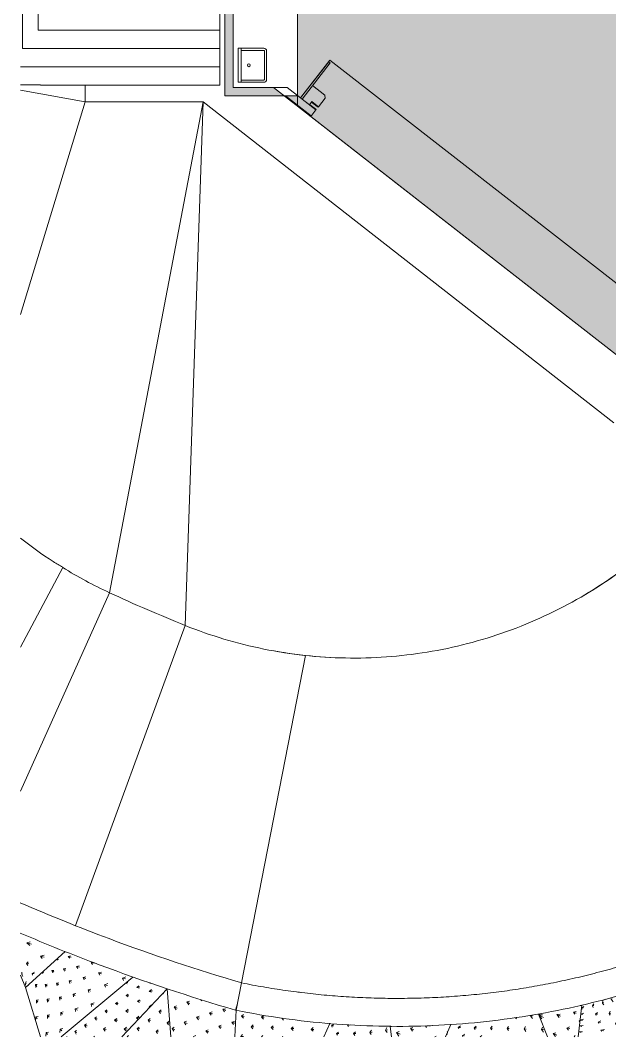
# Model space of a CAD drawing. Header units: millimetres. Extents: x -57519 to 497916, y -349472 to 446842.
# Drawn here: x 363393 to 373935, y -13421 to 4756 of the extents above; entities that cross this region are included whole.
import ezdxf

# ---------------------------------------------------------------- set-up
doc = ezdxf.new("R2010")
doc.units = ezdxf.units.MM
for name, color, linetype, lineweight in [('A-DETL-GENF', 92, 'Continuous', 5), ('A-DETL-THIN', 151, 'Continuous', 9), ('A-DOOR', 31, 'Continuous', 5), ('A-FLOR', 192, 'Continuous', 5), ('A-FLOR-PATT', 8, 'Continuous', 5), ('A-WALL', 113, 'Continuous', 20), ('A-WALL-PATT', 111, 'Continuous', 20), ('P-SANR-FIXT', 6, 'Continuous', 5), ('S-STRS', 31, 'Continuous', 5)]:
    doc.layers.add(name, color=color, linetype=linetype, lineweight=lineweight)

# ---------------------------------------------------------------- blocks, each defined once
blk = doc.blocks.new('S_S_ Roller Shutter _7000mm rw_ - 7000mm RW-16026281-G_F SINGLE OCCUPANCY DIAGRAM')
at = {"layer": 'A-DOOR', "color": 191}
for p, q in [((-3850, -930), (-3850, -75)), ((-3815, -75), (-3850, -75)), ((-3850, -75), (-3850, -895)), ((-3793, -75), (-3815, -75)), ((-3815, -895), (-3815, -75)), ((-3650, -75), (-3790, -75)), ((-3650, -145), (-3650, -75)), ((-3650, -75), (-3650, -83)), ((-3500, -75), (-3650, -75)), ((-3650, -83), (-3600, -83)), ((-3650, -135), (-3650, -145)), ((-3600, -135), (-3650, -135)), ((-3500, -145), (-3650, -145)), ((-3650, -145), (-3500, -145)), ((-3600, -83), (-3600, -80)), ((-3600, -80), (-3550, -80)), ((-3600, -138), (-3600, -135)), ((-3550, -138), (-3600, -138)), ((-3550, -80), (-3550, -83)), ((-3550, -83), (-3500, -83)), ((-3500, -135), (-3550, -135)), ((-3550, -135), (-3550, -138)), ((-3500, -83), (-3500, -75)), ((-3500, -145), (-3500, -135)), ((-3500, -340), (-3500, -145)), ((3650, -75), (3500, -75)), ((3500, -75), (3500, -83)), ((3500, -83), (3550, -83)), ((3550, -135), (3500, -135)), ((3500, -135), (3500, -145)), ((3650, -145), (3500, -145)), ((3500, -145), (3500, -340)), ((3500, -145), (3650, -145)), ((3550, -83), (3550, -80)), ((3550, -80), (3600, -80)), ((3550, -138), (3550, -135)), ((3600, -138), (3550, -138)), ((3600, -80), (3600, -83)), ((3600, -83), (3650, -83)), ((3650, -135), (3600, -135)), ((3600, -135), (3600, -138)), ((3815, -75), (3650, -75)), ((3650, -75), (3650, -145)), ((3650, -83), (3650, -75)), ((3650, -145), (3650, -135)), ((3850, -75), (3815, -75)), ((3815, -75), (3815, -895)), ((3850, -930), (3850, -75)), ((3850, -895), (3850, -75)), ((-3540, -380), (-3500, -340)), ((3500, -340), (3540, -380)), ((-3815, -380), (-3540, -380)), ((3540, -380), (3815, -380)), ((-3850, -895), (-3815, -895)), ((3815, -895), (3850, -895)), ((-3850, -930), (3850, -930))]:
    blk.add_line(p, q, dxfattribs=at)
blk = doc.blocks.new('Service_Sink_3933 - _DLN__Service Sink-4599354-G_F SINGLE OCCUPANCY DIAGRAM')
at = {"layer": 'P-SANR-FIXT', "color": 253}
for p, q in [((305, 0), (-305, 0)), ((-305, 0), (-305, -457)), ((305, -51), (-305, -51)), ((-267, -51), (-267, -457)), ((267, -457), (267, -51)), ((305, -457), (305, 0)), ((-254, -470), (254, -470)), ((-254, -508), (254, -508))]:
    blk.add_line(p, q, dxfattribs=at)
blk.add_circle((0, -191), 25.4, dxfattribs=at)
for centre, radius, start, end in [((-254, -457), 50.8, 180, 270), ((-254, -457), 12.7, 180, 270), ((254, -457), 12.7, 270, 0), ((254, -457), 50.8, 270, 360)]:
    blk.add_arc(centre, radius, start, end, dxfattribs=at)
blk = doc.blocks.new('Walls 14 - Walls 14-12001845-G_F SINGLE OCCUPANCY DIAGRAM')
at = {"layer": 'A-WALL', "lineweight": 18}
blk.add_line((48974, -10070), (49267, -10476), dxfattribs=at)
at = {"layer": 'A-WALL', "lineweight": 5}
blk.add_line((37843, -12949), (37941, -12459), dxfattribs=at)
at = {"layer": 'A-WALL', "lineweight": 18}
for points, knots in [([(48974, -10070), (48726, -10250), (48313, -10528), (47721, -10882), (47385, -11065), (47215, -11153)], [0, 0, 0, 0, 0.444444, 0.722222, 1, 1, 1, 1]), ([(49267, -10476), (49070, -10618), (48708, -10865), (48336, -11096), (48169, -11196)], [-1, -1, -1, -1, -0.4444444, -0.000002, -0.000002, -0.000002, -0.000002])]:
    blk.add_open_spline(points, degree=3, knots=knots, dxfattribs=at)
at = {"layer": 'A-WALL', "lineweight": 5}
for points, knots in [([(37843, -12949), (38403, -13062), (39536, -13222), (41253, -13260), (42962, -13098), (44710, -12721), (46466, -12106), (47616, -11523), (48169, -11196)], [0, 0, 0, 0, 0.16, 0.32, 0.48, 0.64, 0.82, 1, 1, 1, 1]), ([(47215, -11153), (47258, -11165), (47345, -11189), (47497, -11230), (47605, -11260), (47670, -11278)], [0, 0, 0, 0, 0.285714, 0.571429, 1, 1, 1, 1]), ([(48169, -11196), (48097, -11207), (47979, -11227), (47813, -11254), (47718, -11270), (47670, -11278)], [-1, -1, -1, -1, -0.571429, -0.285714, 0, 0, 0, 0])]:
    blk.add_open_spline(points, degree=3, knots=knots, dxfattribs=at)
blk.add_open_spline([(37941, -12459), (38071, -12485), (38332, -12534), (38725, -12596), (39119, -12647), (39515, -12686), (39912, -12715), (40310, -12732), (40707, -12738), (41105, -12733), (41503, -12717), (41899, -12689), (42295, -12650), (42690, -12601), (43083, -12539), (43474, -12467), (43863, -12384), (44250, -12290), (44634, -12185), (45014, -12070), (45392, -11943), (45765, -11806), (46135, -11659), (46500, -11501), (46860, -11333), (47097, -11214), (47215, -11153)], degree=3, dxfattribs=at)
blk = doc.blocks.new('Walls 15 - Walls 15-12002073-G_F SINGLE OCCUPANCY DIAGRAM')
at = {"layer": 'A-WALL', "lineweight": 5}
blk.add_line((37867, -12826), (37832, -12946), dxfattribs=at)
for points, knots in [([(33982, -11025), (34506, -11252), (35809, -11780), (37144, -12225), (37944, -12460)], [0.1614581, 0.1614581, 0.1614581, 0.1614581, 0.5, 0.994257, 0.994257, 0.994257, 0.994257]), ([(33982, -11569), (34449, -11768), (35715, -12275), (37010, -12706), (37832, -12946)], [0.2036132, 0.2036132, 0.2036132, 0.2036132, 0.5, 1, 1, 1, 1])]:
    blk.add_open_spline(points, degree=3, knots=knots, dxfattribs=at)
blk = doc.blocks.new('FP_884-G_F SINGLE OCCUPANCY DIAGRAM')
at = {"layer": 'A-FLOR-PATT'}
for p, q in [((35863, -12463), (35891, -12474)), ((35871, -12456), (35903, -12453)), ((36067, -12540), (36104, -12511)), ((36067, -12540), (36122, -12529)), ((36067, -12540), (36108, -12554)), ((35706, -12593), (35711, -12596)), ((35873, -12687), (35909, -12660)), ((35873, -12687), (35926, -12681)), ((35873, -12687), (35911, -12707)), ((36287, -12614), (36327, -12580)), ((36287, -12614), (36345, -12599)), ((36287, -12614), (36329, -12627)), ((35683, -12828), (35719, -12802)), ((35683, -12828), (35733, -12827)), ((35683, -12828), (35718, -12854)), ((36077, -12791), (36116, -12759)), ((36077, -12791), (36132, -12781)), ((36077, -12791), (36116, -12810)), ((36285, -12889), (36327, -12850)), ((36285, -12889), (36305, -12883)), ((36285, -12889), (36295, -12893)), ((35313, -13091), (35347, -13067)), ((35497, -12962), (35531, -12938)), ((35497, -12962), (35544, -12967)), ((35497, -12962), (35528, -12994)), ((35871, -12963), (35909, -12931)), ((35871, -12963), (35923, -12957)), ((35871, -12963), (35906, -12987)), ((36062, -13090), (36103, -13053)), ((36062, -13090), (36117, -13080)), ((35133, -13213), (35167, -13191)), ((35133, -13213), (35175, -13227)), ((35133, -13213), (35159, -13256)), ((35313, -13091), (35358, -13100)), ((35313, -13091), (35342, -13128)), ((35468, -13287), (35505, -13257)), ((35668, -13128), (35706, -13097)), ((35668, -13128), (35718, -13127)), ((35668, -13128), (35700, -13158)), ((35842, -13286), (35883, -13250)), ((36062, -13090), (36092, -13109)), ((34814, -13421), (34815, -13420)), ((34957, -13330), (34989, -13308)), ((34957, -13330), (34996, -13348)), ((34957, -13330), (34979, -13378)), ((35296, -13421), (35308, -13411)), ((35468, -13287), (35515, -13291)), ((35468, -13287), (35497, -13322)), ((35842, -13286), (35895, -13280)), ((35842, -13286), (35876, -13315))]:
    blk.add_line(p, q, dxfattribs=at)
blk = doc.blocks.new('FP_885-G_F SINGLE OCCUPANCY DIAGRAM')
at = {"layer": 'A-FLOR-PATT'}
for p, q in [((36736, -12885), (36778, -12867)), ((36736, -12885), (36790, -12910)), ((36736, -12885), (36770, -12938)), ((36963, -12800), (37006, -12786)), ((36963, -12800), (37016, -12827)), ((36963, -12800), (36996, -12852)), ((37214, -12760), (37228, -12782)), ((37136, -13069), (37179, -13053)), ((37136, -13069), (37189, -13091)), ((37136, -13069), (37168, -13117)), ((37367, -12992), (37411, -12979)), ((37367, -12992), (37420, -13015)), ((37367, -12992), (37398, -13038)), ((37605, -12931), (37650, -12921)), ((37605, -12931), (37659, -12955)), ((37605, -12931), (37636, -12975)), ((36696, -13272), (36736, -13250)), ((36913, -13162), (36954, -13143)), ((36913, -13162), (36965, -13184)), ((36913, -13162), (36945, -13212)), ((37531, -13231), (37575, -13216)), ((37531, -13231), (37583, -13251)), ((37531, -13231), (37561, -13273)), ((37766, -13161), (37811, -13150)), ((37766, -13161), (37819, -13182)), ((37766, -13161), (37796, -13202)), ((36696, -13272), (36747, -13292)), ((36696, -13272), (36729, -13323)), ((37082, -13419), (37123, -13398)), ((37082, -13419), (37088, -13421)), ((37082, -13419), (37083, -13421)), ((37303, -13317), (37345, -13299)), ((37303, -13317), (37354, -13336)), ((37303, -13317), (37334, -13361))]:
    blk.add_line(p, q, dxfattribs=at)
blk = doc.blocks.new('FP_886-G_F SINGLE OCCUPANCY DIAGRAM')
at = {"layer": 'A-FLOR-PATT'}
for p, q in [((34101, -11743), (34160, -11725)), ((34101, -11743), (34180, -11764)), ((34101, -11743), (34154, -11791)), ((34341, -11981), (34406, -11964)), ((34341, -11981), (34411, -11998)), ((34341, -11981), (34374, -12021)), ((34760, -11918), (34762, -11919)), ((34760, -11918), (34761, -11919)), ((34760, -11918), (34762, -11918)), ((34090, -12110), (34124, -12081)), ((34090, -12110), (34134, -12116)), ((34090, -12110), (34117, -12148)), ((34007, -12308), (34010, -12266)), ((34007, -12308), (34024, -12303)), ((34007, -12308), (34028, -12343)), ((34194, -12292), (34235, -12265)), ((34194, -12292), (34229, -12293)), ((34194, -12292), (34202, -12321)), ((34075, -12476), (34085, -12436)), ((34075, -12476), (34084, -12466)), ((34075, -12476), (34077, -12502))]:
    blk.add_line(p, q, dxfattribs=at)
blk = doc.blocks.new('FP_887-G_F SINGLE OCCUPANCY DIAGRAM')
at = {"layer": 'A-FLOR-PATT'}
for p, q in [((34838, -11985), (34881, -11977)), ((34838, -11985), (34890, -12001)), ((34838, -11985), (34868, -12017)), ((34633, -12035), (34648, -12053)), ((34640, -12028), (34667, -12040)), ((34655, -12015), (34659, -12014)), ((34987, -12163), (35034, -12152)), ((34987, -12163), (35038, -12180)), ((34987, -12163), (35012, -12199)), ((35247, -12096), (35269, -12089)), ((35247, -12096), (35303, -12108)), ((35247, -12096), (35275, -12129)), ((34370, -12273), (34376, -12290)), ((34379, -12264), (34394, -12277)), ((34544, -12238), (34581, -12235)), ((34544, -12238), (34583, -12264)), ((34544, -12238), (34562, -12279)), ((34753, -12210), (34795, -12203)), ((34753, -12210), (34798, -12232)), ((34753, -12210), (34774, -12249)), ((35106, -12363), (35156, -12350)), ((35383, -12282), (35437, -12265)), ((35383, -12282), (35437, -12296)), ((35383, -12282), (35405, -12320)), ((35807, -12376), (35870, -12353)), ((34106, -12510), (34107, -12525)), ((34118, -12500), (34125, -12512)), ((34253, -12489), (34280, -12525)), ((34253, -12489), (34260, -12539)), ((34253, -12489), (34284, -12490)), ((34428, -12487), (34464, -12484)), ((34428, -12487), (34460, -12519)), ((34428, -12487), (34438, -12535)), ((34629, -12465), (34669, -12459)), ((34629, -12465), (34666, -12493)), ((34629, -12465), (34641, -12511)), ((34854, -12424), (34900, -12414)), ((34854, -12424), (34898, -12447)), ((34854, -12424), (34870, -12467)), ((35106, -12363), (35155, -12382)), ((35106, -12363), (35124, -12403)), ((35487, -12492), (35545, -12472)), ((35487, -12492), (35540, -12507)), ((35487, -12492), (35503, -12534)), ((35807, -12376), (35865, -12387)), ((35807, -12376), (35826, -12416)), ((34682, -12716), (34726, -12707)), ((34682, -12716), (34718, -12744)), ((34682, -12716), (34689, -12765)), ((34925, -12661), (34973, -12649)), ((34925, -12661), (34966, -12685)), ((34925, -12661), (34935, -12708)), ((35193, -12586), (35246, -12570)), ((35193, -12586), (35240, -12606)), ((35193, -12586), (35206, -12631)), ((34273, -12765), (34307, -12764)), ((34273, -12765), (34298, -12803)), ((34273, -12765), (34274, -12820)), ((34465, -12750), (34504, -12745)), ((34465, -12750), (34495, -12783)), ((34465, -12750), (34468, -12802)), ((35249, -12833), (35306, -12814)), ((35249, -12833), (35294, -12854)), ((35249, -12833), (35256, -12882)), ((34262, -13065), (34256, -13124)), ((34262, -13065), (34299, -13062)), ((34262, -13065), (34285, -13104)), ((34470, -13037), (34468, -13094)), ((34470, -13037), (34512, -13030)), ((34470, -13037), (34499, -13072)), ((34704, -12989), (34751, -12978)), ((34704, -12989), (34738, -13019)), ((34704, -12989), (34705, -13043)), ((34964, -12921), (35015, -12906)), ((34964, -12921), (35003, -12947)), ((34964, -12921), (34968, -12973)), ((34444, -13348), (34436, -13409)), ((34444, -13348), (34489, -13338)), ((34444, -13348), (34470, -13384)), ((34695, -13287), (34690, -13346)), ((34695, -13287), (34745, -13273)), ((34695, -13287), (34727, -13319))]:
    blk.add_line(p, q, dxfattribs=at)
blk = doc.blocks.new('FP_888-G_F SINGLE OCCUPANCY DIAGRAM')
at = {"layer": 'A-FLOR-PATT'}
for p, q in [((40959, -13268), (41006, -13256)), ((40959, -13268), (40989, -13284)), ((40959, -13268), (40997, -13325)), ((41231, -13227), (41250, -13255)), ((41260, -13226), (41275, -13233)), ((40711, -13344), (40757, -13329)), ((40711, -13344), (40743, -13361)), ((40711, -13344), (40755, -13409)), ((40743, -13361), (40774, -13378)), ((40989, -13284), (41019, -13299)), ((41394, -13421), (41419, -13411)), ((41618, -13338), (41622, -13336)), ((41618, -13338), (41621, -13338)), ((41618, -13338), (41620, -13341))]:
    blk.add_line(p, q, dxfattribs=at)
blk = doc.blocks.new('FP_889-G_F SINGLE OCCUPANCY DIAGRAM')
at = {"layer": 'A-FLOR-PATT'}
for p, q in [((39546, -13229), (39586, -13204)), ((39546, -13229), (39586, -13228)), ((39546, -13229), (39562, -13252)), ((39836, -13212), (39840, -13208)), ((39836, -13212), (39850, -13210)), ((39836, -13212), (39855, -13239)), ((40517, -13305), (40541, -13255)), ((39636, -13363), (39676, -13338)), ((39636, -13363), (39677, -13365)), ((39636, -13363), (39655, -13391)), ((39942, -13365), (39977, -13332)), ((39942, -13365), (39982, -13364)), ((39942, -13365), (39964, -13397)), ((40236, -13346), (40265, -13305)), ((40236, -13346), (40274, -13342)), ((40236, -13346), (40261, -13381)), ((40517, -13305), (40553, -13297)), ((40517, -13305), (40545, -13344))]:
    blk.add_line(p, q, dxfattribs=at)
blk = doc.blocks.new('FP_890-G_F SINGLE OCCUPANCY DIAGRAM')
at = {"layer": 'A-FLOR-PATT'}
for p, q in [((42839, -13081), (42855, -13104)), ((43106, -13050), (43110, -13039)), ((43106, -13050), (43144, -13048)), ((43106, -13050), (43141, -13094)), ((41817, -13255), (41857, -13229)), ((41817, -13255), (41854, -13255)), ((41817, -13255), (41829, -13281)), ((42101, -13260), (42138, -13231)), ((42101, -13260), (42140, -13261)), ((42101, -13260), (42119, -13290)), ((42392, -13267), (42425, -13234)), ((42392, -13267), (42431, -13267)), ((42392, -13267), (42415, -13301)), ((42689, -13274), (42717, -13237)), ((42993, -13283), (43016, -13241)), ((43302, -13293), (43321, -13248)), ((41605, -13376), (41622, -13377)), ((41611, -13361), (41628, -13353)), ((41889, -13399), (41931, -13375)), ((41889, -13399), (41930, -13403)), ((41889, -13399), (41900, -13421)), ((42209, -13421), (42240, -13398)), ((42689, -13274), (42729, -13275)), ((42689, -13274), (42717, -13312)), ((42993, -13283), (43033, -13284)), ((42993, -13283), (43026, -13326)), ((43302, -13293), (43343, -13295)), ((43302, -13293), (43341, -13341))]:
    blk.add_line(p, q, dxfattribs=at)
blk = doc.blocks.new('FP_891-G_F SINGLE OCCUPANCY DIAGRAM')
at = {"layer": 'A-FLOR-PATT'}
for p, q in [((43258, -13032), (43338, -13080)), ((43258, -13032), (43311, -13100)), ((43258, -13032), (43320, -13033)), ((43579, -13026), (43637, -13021)), ((43579, -13026), (43646, -13057)), ((43579, -13026), (43618, -13077)), ((43875, -12984), (43928, -12973)), ((43875, -12984), (43928, -12999)), ((43875, -12984), (43899, -13018)), ((43760, -13268), (43803, -13246)), ((43760, -13268), (43809, -13277)), ((43760, -13268), (43787, -13305)), ((43980, -13137), (43994, -13126)), ((43980, -13137), (43993, -13135)), ((43980, -13137), (43991, -13154)), ((43515, -13366), (43563, -13350)), ((43515, -13366), (43577, -13392)), ((43515, -13366), (43556, -13420)), ((43892, -13421), (43908, -13399))]:
    blk.add_line(p, q, dxfattribs=at)
blk = doc.blocks.new('FP_892-G_F SINGLE OCCUPANCY DIAGRAM')
at = {"layer": 'A-FLOR-PATT'}
for p, q in [((44696, -12685), (44733, -12725)), ((44027, -12912), (44065, -12884)), ((44220, -12871), (44242, -12834)), ((44220, -12871), (44244, -12865)), ((44220, -12871), (44230, -12899)), ((44394, -12819), (44400, -12771)), ((44394, -12819), (44416, -12811)), ((44394, -12819), (44417, -12853)), ((44550, -12753), (44545, -12727)), ((44550, -12753), (44569, -12743)), ((44550, -12753), (44585, -12795)), ((44939, -12940), (44926, -12880)), ((44010, -13018), (44007, -13038)), ((44010, -13018), (44062, -12998)), ((44010, -13018), (44046, -13019)), ((44027, -12912), (44024, -12932)), ((44027, -12912), (44053, -12907)), ((44271, -13017), (44306, -12987)), ((44271, -13017), (44304, -13016)), ((44271, -13017), (44281, -13044)), ((44513, -13004), (44532, -12964)), ((44513, -13004), (44544, -13001)), ((44513, -13004), (44535, -13038)), ((44736, -12978), (44738, -12929)), ((44736, -12978), (44764, -12974)), ((44736, -12978), (44771, -13020)), ((44939, -12940), (44965, -12934)), ((44939, -12940), (44987, -12990)), ((43983, -13226), (44049, -13222)), ((43983, -13229), (44026, -13238)), ((43996, -13123), (44056, -13110)), ((43996, -13124), (44037, -13129)), ((44321, -13161), (44369, -13139)), ((44321, -13161), (44363, -13166)), ((44321, -13161), (44330, -13188)), ((44630, -13188), (44662, -13156)), ((44630, -13188), (44669, -13190)), ((44630, -13188), (44651, -13222)), ((44920, -13202), (44935, -13160)), ((44920, -13202), (44957, -13203)), ((44920, -13202), (44954, -13244)), ((45191, -13204), (45190, -13152)), ((45191, -13204), (45225, -13203)), ((45191, -13204), (45238, -13253)), ((43970, -13335), (44012, -13346)), ((43971, -13330), (44040, -13332)), ((44368, -13305), (44429, -13290)), ((44368, -13305), (44419, -13314)), ((44368, -13305), (44376, -13331)), ((44744, -13370), (44789, -13346)), ((44744, -13370), (44793, -13378)), ((44744, -13370), (44765, -13405)), ((45105, -13421), (45130, -13390))]:
    blk.add_line(p, q, dxfattribs=at)

msp = doc.modelspace()

# ---------------------------------------------------------------- hatches: boundary and pattern name
at = {"layer": 'A-DETL-GENF', "transparency": 33554585}
h = msp.add_hatch(color=201, dxfattribs=at)
h.paths.add_polyline_path([(378712.3, -2142.5), (378712.3, 5707.5), (408249.8, 5707.5), (408249.8, 31607.5), (411824.8, 31607.5), (411824.8, 28857.5), (414124.8, 28857.5), (414124.8, 34332.5), (417674.8, 34332.5), (417674.8, 35647.5), (420699.8, 35647.5), (420699.8, 52157.5), (392454.3, 52157.5), (392454.3, 45782.5), (382199.8, 45782.5), (382199.8, 52157.5), (367049.8, 52157.5), (367049.8, 5707.5), (368349.8, 5707.5), (368349.8, 3222.2), (374112.3, -1265.4), (374112.3, -2142.5), (376972.2, -2142.5)], flags=0)
h.paths.add_polyline_path([(370849.8, 8157.5), (370849.8, 9357.5), (369649.8, 9357.5), (369649.8, 15624.2), (370889.8, 15624.2), (370889.8, 9397.5), (371149.8, 9397.5), (371149.8, 8157.5)], flags=0)
h.paths.add_polyline_path([(388124.8, 8157.5), (388124.8, 9397.5), (389899.8, 9397.5), (389899.8, 8157.5)], flags=0)
h.paths.add_polyline_path([(382791.7, 8157.5), (382352.3, 8157.5), (382352.3, 9397.5), (387324.8, 9397.5), (387324.8, 8157.5), (386671.4, 8157.5)], flags=0)
h.paths.add_polyline_path([(404599.8, 8157.5), (396937.3, 8157.5), (396937.3, 9397.5), (404599.8, 9397.5), (404599.8, 8571.4)], flags=0)
h.paths.add_polyline_path([(394430.7, 8157.5), (392899.8, 8157.5), (392899.8, 9397.5), (396137.3, 9397.5), (396137.3, 8157.5)], flags=0)
h.paths.add_polyline_path([(405799.8, 12397.5), (404559.8, 12397.5), (404559.8, 15624.2), (405799.8, 15624.2), (405799.8, 12969.9)], flags=0)
h.paths.add_polyline_path([(370889.8, 16424.2), (369649.8, 16424.2), (369649.8, 23040.8), (370889.8, 23040.8), (370889.8, 17368.3)], flags=0)
h.paths.add_polyline_path([(404559.8, 16424.2), (404559.8, 23040.8), (405799.8, 23040.8), (405799.8, 16424.2)], flags=0)
h.paths.add_polyline_path([(369649.8, 23840.8), (369649.8, 30107.5), (370849.8, 30107.5), (370849.8, 31307.5), (371149.8, 31307.5), (371149.8, 30107.5), (370889.8, 30107.5), (370889.8, 23840.8)], flags=0)
h.paths.add_polyline_path([(404559.8, 23840.8), (404559.8, 27067.5), (405799.8, 27067.5), (405799.8, 23840.8)], flags=0)
h.paths.add_polyline_path([(388124.8, 30067.5), (388124.8, 31307.5), (389399.8, 31307.5), (389399.8, 30067.5)], flags=0)
h.paths.add_polyline_path([(373449.8, 30067.5), (373449.8, 31307.5), (378512.3, 31307.5), (378512.3, 30067.5), (375032.4, 30067.5)], flags=0)
h.paths.add_polyline_path([(386671.4, 30067.5), (382349.8, 30067.5), (382349.8, 31307.5), (387324.8, 31307.5), (387324.8, 30067.5)], flags=0)
h.paths.add_polyline_path([(394430.7, 30067.5), (392399.8, 30067.5), (392399.8, 31307.5), (396137.3, 31307.5), (396137.3, 30067.5)], flags=0)
h.paths.add_polyline_path([(402190, 30067.5), (396937.3, 30067.5), (396937.3, 31307.5), (404599.8, 31307.5), (404599.8, 30067.5), (404129.8, 30067.5)], flags=0)
h.paths.add_polyline_path([(407299.8, 35797.5), (407299.8, 36247.5), (408249.8, 36247.5), (408249.8, 35797.5), (408009.5, 35797.5)], flags=0)
h.paths.add_polyline_path([(412649.8, 35797.5), (412649.8, 37247.5), (415649.8, 37247.5), (415649.8, 35797.5), (413829, 35797.5)], flags=0)
h.paths.add_polyline_path([(412649.8, 37397.5), (412649.8, 37897.5), (418299.8, 37897.5), (418299.8, 37397.5), (412859.1, 37397.5)], flags=0)
h.paths.add_polyline_path([(408979.4, 37847.5), (408399.8, 37847.5), (408399.8, 38327.5), (410749.8, 38327.5), (410749.8, 37847.5), (409949.3, 37847.5)], flags=0)
h.paths.add_polyline_path([(381599.8, 37907.5), (381599.8, 39557.5), (382049.8, 39557.5), (382049.8, 37907.5), (381821.8, 37907.5)], flags=0)
h.paths.add_polyline_path([(406069.7, 38657.5), (404849.8, 38657.5), (404849.8, 49957.5), (408249.8, 49957.5), (408249.8, 38657.5), (408009.5, 38657.5)], flags=0)
h.paths.add_polyline_path([(370182.8, 40207.5), (369149.8, 40207.5), (369149.8, 40707.5), (370699.8, 40707.5), (370699.8, 40207.5)], flags=0)
h.paths.add_polyline_path([(381599.8, 40257.5), (381599.8, 42757.5), (382049.8, 42757.5), (382049.8, 40257.5), (381821.8, 40257.5)], flags=0)
h.paths.add_polyline_path([(414798.9, 42697.5), (410674.8, 42697.5), (410674.8, 43197.5), (418349.8, 43197.5), (418349.8, 42697.5), (415768.8, 42697.5)], flags=0)
h.paths.add_polyline_path([(377289.8, 42907.5), (375749.8, 42907.5), (375749.8, 43407.5), (377289.8, 43407.5), (377289.8, 43209.2)], flags=0)
h.paths.add_polyline_path([(382049.8, 46907.5), (379399.8, 46907.5), (379399.8, 52007.5), (382049.8, 52007.5), (382049.8, 47057.9)], flags=0)
h.paths.add_polyline_path([(410919.2, 47837.5), (410674.8, 47837.5), (410674.8, 48337.5), (418349.8, 48337.5), (418349.8, 47837.5), (411404.2, 47837.5)], flags=0)
h.paths.add_polyline_path([(408399.8, 50107.5), (408399.8, 52007.5), (408849.8, 52007.5), (408849.8, 50107.5)], flags=0)
at = {"layer": 'A-FLOR-PATT'}
h = msp.add_hatch(dxfattribs=at)
h.set_pattern_fill('FP_60', color=256, style=0, pattern_type=2)
h.set_pattern_definition([(351.684, (384030.97, 43185.69), (194.56624, 153.0739), [45.216, -295.826]), (305.222, (384030.97, 43185.7), (194.5643, 153.0758), [46.454, -201.302]), (38.194, (384030.97, 43185.7), (-142.8914, 202.3987), [46.418, -201.145])])
h.paths.add_polyline_path([(365211.2, -13420.8), (366083, -13420.8), (366013.2, -12569.1), (365224.5, -13406.7)], flags=0)
h = msp.add_hatch(dxfattribs=at)
h.set_pattern_fill('FP_61', color=256, style=0, pattern_type=2)
h.set_pattern_definition([(357.541, (327426.02, 66138.73), (187.14547, 171.73376), [47.625, -311.585]), (312.541, (327426.02, 66138.73), (187.1456, 171.7339), [47.625, -206.375]), (42.541, (327426.02, 66138.73), (-171.7339, 187.1456), [47.625, -206.375])])
h.paths.add_polyline_path([(367232.9, -13420.8), (368819.4, -13420.8), (368926.8, -13186.5), (368306.1, -13121.2), (367994.4, -13078.8), (367560.1, -13007.7), (367253.1, -12949.4), (367249.4, -13036.5)], flags=0)
at = {"layer": 'A-WALL-PATT', "transparency": 33554432}
h = msp.add_hatch(color=133, dxfattribs=at)
h.paths.add_polyline_path([(367199.8, 3557.5), (367199.8, 5720), (367049.8, 5720), (367049.8, 3557.5)], flags=0)
h.paths.add_polyline_path([(367199.8, 7770), (367199.8, 31832.5), (367049.8, 31832.5), (367049.8, 7770)], flags=0)
msp.add_hatch(color=133, dxfattribs=at).paths.add_polyline_path([(368112, 3407.5), (367919.4, 3557.5), (367049.8, 3557.5), (367049.8, 3407.5), (367273.1, 3407.5)], flags=0)
h = msp.add_hatch(color=133, dxfattribs=at)
h.paths.add_polyline_path([(374468.2, -1542.5), (374712.3, -1542.5), (374204.5, -1147), (374112.3, -1265.4), (374262.3, -1382.2)], flags=0)
h.paths.add_polyline_path([(368589.5, 3035.6), (368681.7, 3153.9), (368349.8, 3407.5), (368112, 3407.5), (368541, 3073.4)], flags=0)

# ---------------------------------------------------------------- linework, layer by layer
at = {"layer": 'A-DETL-THIN', "lineweight": 5}
for p, q in [((368349.8, 5707.5), (368349.8, 3222.2)), ((368349.8, 3222.2), (374112.3, -1265.4))]:
    msp.add_line(p, q, dxfattribs=at)
at = {"layer": 'A-FLOR'}
for p, q in [((367049.8, 5705), (367049.8, 3407.5)), ((367199.8, 5557.5), (367199.8, 3557.5)), ((363393.4, 3600.1), (363752.4, 3600.1)), ((364549.8, 3297.5), (363393.4, 3507)), ((364549.8, 3597.5), (364549.8, 3297.5)), ((367199.8, 3557.5), (368163.5, 3557.5)), ((368163.5, 3557.5), (368405.5, 3369)), ((364549.8, 3297.5), (363393.4, -506.3)), ((364549.8, 3297.5), (366662.4, 3297.5)), ((366662.4, 3297.5), (364986.6, -5480.1)), ((366662.4, 3297.5), (366342.4, -6066.3)), ((366662.4, 3297.5), (374009, -2442.5)), ((368135, 3407.5), (368597.7, 3046)), ((368589.5, 3035.6), (374112.3, -1265.4)), ((363393.4, -6456.7), (364150.5, -5030.8)), ((364986.6, -5480.1), (363393.4, -9028.2)), ((364380.7, -11433.5), (366342.4, -6066.3)), ((367351.8, -12458.9), (368493.5, -6603.2)), ((363485.8, -12540.2), (364195.3, -11899.1)), ((363485.8, -12540.2), (363393.4, -12322.3)), ((365406.4, -12353.7), (364120.9, -13420.8)), ((363751.6, -13420.8), (363485.8, -12540.2)), ((365211.2, -13420.8), (366018.1, -12563.9)), ((366083, -13420.8), (366018.1, -12563.9)), ((371329.6, -12685.7), (371313.3, -12687)), ((373439.6, -12857.3), (373372.2, -13420.8)), ((373439.6, -12857.3), (373459.8, -12852.6)), ((367232.9, -13420.8), (367253.1, -12949.4)), ((372821, -13420.8), (372664.3, -13015.5)), ((368926.8, -13186.5), (368819.4, -13420.8)), ((368916.2, -13185.6), (368926.8, -13186.5)), ((370010, -13235.9), (370033.7, -13420.8)), ((371093.8, -13204.9), (370998, -13420.8))]:
    msp.add_line(p, q, dxfattribs=at)
for centre, radius, start, end in [((376819.2, 20021.7), 28113.1, 245.10915, 248.11982), ((376819.2, 20021.7), 28113.1, 245.10915, 248.11982), ((370134.1, 1363.6), 14100, 262.76564, 262.98529), ((370134.1, 1363.6), 14100, 271.12107, 271.51826), ((370134.1, 1363.5), 14600, 284.67791, 284.79015)]:
    msp.add_arc(centre, radius, start, end, dxfattribs=at)
for points, knots in [([(375569.5, -3752.1), (375280.4, -4097.1), (374616.5, -4767.2), (373444.6, -5596.6), (372106.2, -6217.8), (370677.7, -6587.2), (369205.9, -6692.9), (367739.1, -6531.2), (366797.1, -6249), (366342.4, -6066.3)], [-0.86486486, -0.86486486, -0.86486486, -0.86486486, -0.75, -0.625, -0.5, -0.375, -0.25, -0.125, 0, 0, 0, 0]), ([(363393.1, -4502.9), (363583.4, -4652.3), (363830.7, -4837.8), (364096.1, -4992.9), (364153.5, -5025.2)], [-0.20406385, -0.20406385, -0.20406385, -0.20406385, -0.125, -0.10344828, -0.10344828, -0.10344828, -0.10344828]), ([(368493.5, -6603.2), (368730.4, -6628.7), (369457.8, -6674.8), (370677.7, -6587.2), (372106.2, -6217.8), (373372.3, -5630.2), (374116.8, -5119.4), (374436.6, -4862.3)], [-0.81081081, -0.81081081, -0.81081081, -0.81081081, -0.75, -0.625, -0.5, -0.375, -0.27027027, -0.27027027, -0.27027027, -0.27027027]), ([(366342.4, -6066.3), (366797.1, -6249), (367510, -6462.6), (368243.4, -6576.3), (368493.5, -6603.2)], [-1, -1, -1, -1, -0.875, -0.81081081, -0.81081081, -0.81081081, -0.81081081])]:
    msp.add_open_spline(points, degree=3, knots=knots, dxfattribs=at)
for points in [[(364150.5, -5030.8), (364420, -5196.7), (364699.3, -5346.7), (364986.6, -5480.1)], [(365711.8, -12460.2), (365714, -12461), (365716.3, -12461.8), (365718.5, -12462.6)], [(373405.8, -12865.1), (373417.1, -12862.6), (373428.4, -12859.9), (373439.6, -12857.3)], [(367242, -12946.2), (367245.7, -12947.2), (367249.4, -12948.3), (367253.1, -12949.4)], [(372263.1, -13080.4), (372266.7, -13079.8), (372270.2, -13079.3), (372273.8, -13078.8)], [(368926.8, -13186.5), (368929, -13186.6), (368931.2, -13186.8), (368933.5, -13187)], [(369287.4, -13211.9), (369289.4, -13212), (369291.5, -13212.1), (369293.5, -13212.2)], [(369988.5, -13235.7), (369995.7, -13235.8), (370002.8, -13235.8), (370010, -13235.9)], [(370010, -13235.9), (370017.2, -13236), (370024.4, -13236), (370031.7, -13236.1)], [(370353, -13234.8), (370366.5, -13234.6), (370379.9, -13234.3), (370393.3, -13234)], [(370704.4, -13225.3), (370723.4, -13224.6), (370742.4, -13223.7), (370761.4, -13222.8)], [(371093.8, -13204.9), (371096.8, -13204.7), (371099.7, -13204.5), (371102.6, -13204.3)], [(371881.7, -13131.5), (371883.8, -13131.2), (371885.8, -13131), (371887.9, -13130.7)]]:
    msp.add_open_spline(points, degree=3, dxfattribs=at)
at = {"layer": 'A-WALL', "color": 253, "lineweight": 5}
for p, q in [((367049.8, 3407.5), (367049.8, 5720)), ((368589.5, 3035.6), (367919.4, 3557.5)), ((368356.1, 3407.5), (367049.8, 3407.5))]:
    msp.add_line(p, q, dxfattribs=at)
at = {"layer": 'A-WALL', "color": 191, "lineweight": 5}
for p in [(368433.2, 3347.5), (368589.5, 3035.6)]:
    msp.add_line(p, (368681.7, 3153.9), dxfattribs=at)
at = {"layer": 'S-STRS'}
for p, q in [((363709.8, 4577.5), (363709.8, 13700.7)), ((363429.8, 4250.8), (363429.8, 7813.6)), ((366959.8, 3597.5), (366959.8, 5557.5)), ((366959.8, 4577.5), (363709.8, 4577.5)), ((366959.8, 4250.8), (363429.8, 4250.8)), ((366959.8, 3924.2), (363393.4, 3924.2)), ((366959.8, 3597.5), (363752.4, 3597.5))]:
    msp.add_line(p, q, dxfattribs=at)

# ---------------------------------------------------------------- block references
at = {"layer": 'A-DOOR', "color": 191, "rotation": 142.0899020367055}
msp.add_blockref('S_S_ Roller Shutter _7000mm rw_ - 7000mm RW-16026281-G_F SINGLE OCCUPANCY DIAGRAM', (371397, 944.3), dxfattribs=at)
at = {"layer": 'A-FLOR'}
for name in ['FP_886-G_F SINGLE OCCUPANCY DIAGRAM', 'FP_887-G_F SINGLE OCCUPANCY DIAGRAM', 'FP_884-G_F SINGLE OCCUPANCY DIAGRAM', 'FP_892-G_F SINGLE OCCUPANCY DIAGRAM', 'FP_885-G_F SINGLE OCCUPANCY DIAGRAM', 'FP_890-G_F SINGLE OCCUPANCY DIAGRAM', 'FP_891-G_F SINGLE OCCUPANCY DIAGRAM', 'FP_889-G_F SINGLE OCCUPANCY DIAGRAM', 'FP_888-G_F SINGLE OCCUPANCY DIAGRAM']:
    msp.add_blockref(name, (329410.6, 0), dxfattribs=at)
at = {"layer": 'A-WALL', "lineweight": 5}
for name in ['Walls 14 - Walls 14-12001845-G_F SINGLE OCCUPANCY DIAGRAM', 'Walls 15 - Walls 15-12002073-G_F SINGLE OCCUPANCY DIAGRAM']:
    msp.add_blockref(name, (329410.6, 0), dxfattribs=at)
at = {"layer": 'P-SANR-FIXT', "color": 253, "rotation": 90.00000000000027}
msp.add_blockref('Service_Sink_3933 - _DLN__Service Sink-4599354-G_F SINGLE OCCUPANCY DIAGRAM', (367289.8, 3952.3), dxfattribs=at)

doc.saveas('drawing.dxf')
